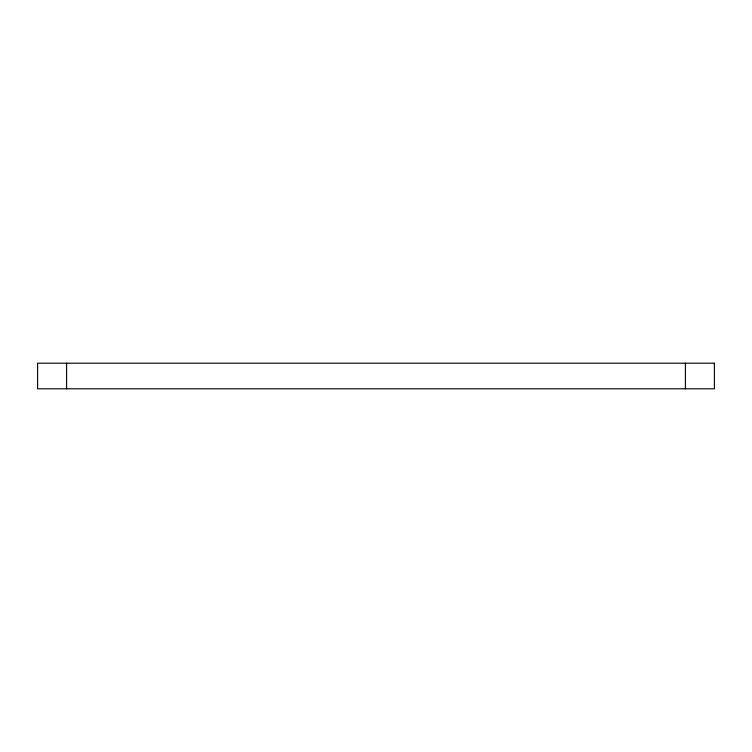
<?xml version="1.0" encoding="UTF-8"?>
<svg xmlns="http://www.w3.org/2000/svg" width="752" height="752" viewBox="0 0 752 752"><rect width="100%" height="100%" fill="white"/><g stroke="black" fill="none" stroke-linecap="round" stroke-linejoin="round"><path stroke-width="1.13" d="M685.41 363.207L685.41 388.793M66.59 363.207L66.59 388.793M714.4 363.207L37.6 363.207L37.6 388.793L714.4 388.793L714.4 363.207"/></g></svg>
